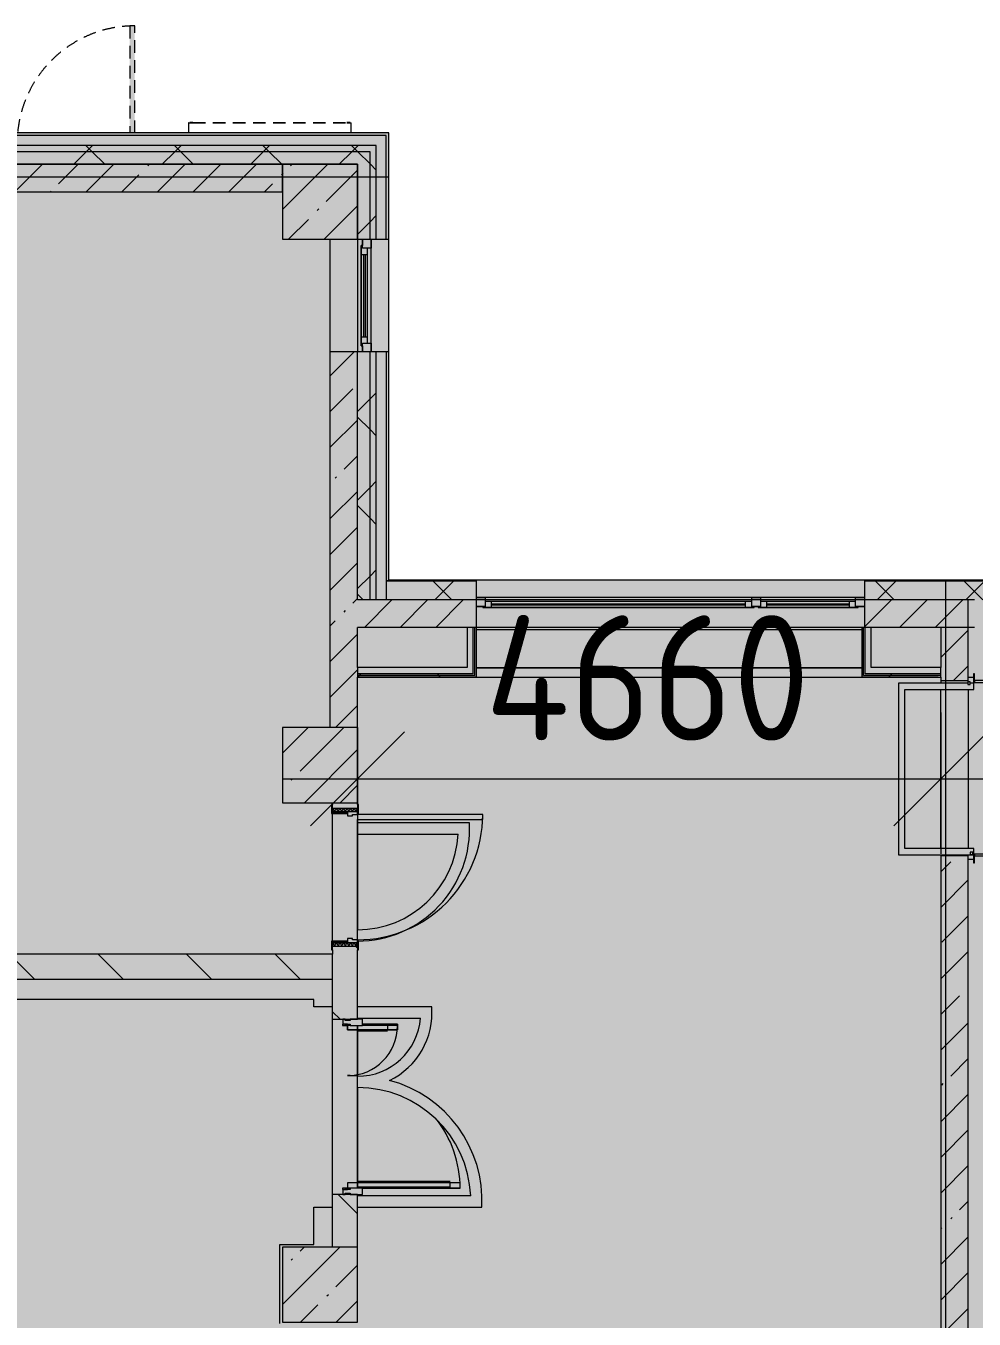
# Model space of a CAD drawing. Header units: millimetres. Extents: x -2911 to 191903, y -8553 to 29000.
# Drawn here: x 90880 to 98457, y 17875 to 28205 of the extents above; entities that cross this region are included whole.
import ezdxf

# ---------------------------------------------------------------- set-up
doc = ezdxf.new("R2010")
doc.units = ezdxf.units.MM
doc.linetypes.add('200_ШТРИХ__ш1_п0_6_', pattern=[160, 100, -60])
for name, color, linetype, lineweight in [('A-ANNO-DIMS', 7, 'Continuous', 9), ('A-ANNO-DIMS-500', 7, 'Continuous', 9), ('A-DETL-MBND', 7, '200_ШТРИХ__ш1_п0_6_', 9), ('A-WALL-4', 7, 'Continuous', 5), ('I-WALL-3', 7, 'Continuous', 5), ('S-COLS-2', 7, 'Continuous', 5), ('Оси', 7, 'Continuous', 9)]:
    doc.layers.add(name, color=color, linetype=linetype, lineweight=lineweight)
doc.layers.add('A-DETL-GENF-3', color=7, linetype='Continuous', lineweight=9, true_color=0xc0c0c0, transparency=0.4)
for name, color, linetype, lineweight, true_color in [('A-DETL-GENF-4', 7, 'Continuous', 5, 0xe2e2e2), ('A-DETL-GENF-6', 7, 'Continuous', 5, 0xb7b7b7), ('A-DOOR-1', 7, 'Continuous', 5, 0xaaaaaa), ('A-DOOR-2', 7, 'Continuous', 5, 0xe2e2e2), ('A-DOOR-3', 7, 'Continuous', 5, 0xb7b7b7), ('A-DOOR-FRAM-1', 7, 'Continuous', 5, 0xe2e2e2), ('A-DOOR-FRAM-2', 7, 'Continuous', 5, 0xaaaaaa), ('A-DOOR-FRAM-3', 7, 'Continuous', 5, 0xb7b7b7), ('A-FLOR-2', 7, 'Continuous', 5, 0xb7b7b7), ('A-GLAZ-2', 7, 'Continuous', 5, 0x737373), ('A-GLAZ-CWMG-2', 7, 'Continuous', 5, 0x737373), ('A-WALL-5', 7, 'Continuous', 9, 0x737373), ('A-WALL-6', 7, 'Continuous', 5, 0x737373), ('I-WALL-1', 7, 'Continuous', 5, 0xe7e7e7), ('I-WALL-2', 7, 'Continuous', 9, 0xe7e7e7), ('I-WALL-4', 7, 'Continuous', 5, 0x737373), ('S-COLS-1', 7, 'Continuous', 5, 0x737373)]:
    doc.layers.add(name, color=color, linetype=linetype, lineweight=lineweight, true_color=true_color)
doc.styles.add('ISOCPEUR_4', font='isocpeur.ttf', dxfattribs={"width": 0.9, "height": 1000})
doc.dimstyles.new('ISO-2_0_0_9К_Средний_округл2_2', dxfattribs={"dimscale": 304.8, "dimtxt": 995.981176, "dimasz": 2.46063, "dimexe": 1.968504, "dimexo": 0, "dimgap": 0, "dimtad": 1, "dimdec": 0, "dimrnd": 10, "dimzin": 0, "dimdsep": 46, "dimtxsty": 'ISOCPEUR_4', "dimblk1": 'OBLIQUE', "dimblk2": 'OBLIQUE', "dimsah": 1, "dimcen": 0.09, "dimdle": 1.968504, "dimazin": 0, "dimtfac": 1, "dimtdec": 4, "dimtix": 1, "dimtmove": 0, "dimatfit": 3, "dimfxl": 1, "dimtvp": 1, "dimtolj": 1, "dimtzin": 0, "dimarcsym": 2})
pattern_1 = [(45, (59919.87, 0), (-353.5534, 353.5534), []), (135, (59919.87, 0), (-353.5534, -353.5534), [])]
pattern_2 = [(45, (59919.87, 0), (-285.123, 285.123), []), (45, (60205, 0), (-285.123, 285.123), [504.031, -100.806, 16.764, -84.042])]
pattern_3 = [(135, (59919.87, 0), (-353.5534, -353.5534), [])]
pattern_4 = [(45, (59919.9, 0), (-530.33, 530.33), []), (135, (59919.9, 0), (-530.33, -530.33), [])]

# ---------------------------------------------------------------- blocks, each defined once
blk = doc.blocks.new('BSC_Колонна _Прямоугольная - 600х600-V89-2_5_1_птичка')
at = {"layer": 'S-COLS-2'}
h = blk.add_hatch(dxfattribs=at)
h.set_pattern_fill('FP_119', color=256, style=0, pattern_type=2)
h.set_pattern_definition([(45, (-33310, -18150), (-285.123, 285.123), []), (45, (-33024.88, -18150), (-285.123, 285.123), [504.031, -100.806, 16.764, -84.042])])
h.paths.add_polyline_path([(-300, -300), (300, -300), (300, 300), (-300, 300), (-300, 12)])
at = {"layer": 'S-COLS-1'}
for p, q in [((300, 300), (-300, 300)), ((-300, 300), (-300, -300)), ((300, -300), (300, 300)), ((-300, -300), (300, -300))]:
    blk.add_line(p, q, dxfattribs=at)
blk = doc.blocks.new('120_Окно_СКБ_2Ст - 120_Окно_СКБ_2Ст 3100х2500 _мал_створка слева_ 2-22446355-2_5_1_птичка')
at = {"layer": 'A-GLAZ-2'}
for p, q in [((-1550, -127), (-1550, -57)), ((-1550, -57), (-1480, -57)), ((1550, -57), (-1550, -57)), ((-1480, -57), (-1480, -127)), ((650, -87), (-1480, -87)), ((-1480, -87), (-1480, -127)), ((-1430, -137), (-1430, -87)), ((600, -137), (600, -87)), ((650, -127), (650, -57)), ((650, -57), (720, -57)), ((650, -127), (650, -87)), ((720, -57), (720, -127)), ((1480, -87), (720, -87)), ((720, -87), (720, -127)), ((770, -137), (770, -87)), ((1430, -137), (1430, -87)), ((1480, -127), (1480, -57)), ((1480, -57), (1550, -57)), ((1480, -127), (1480, -87)), ((1550, -57), (1550, -127)), ((-1480, -127), (-1550, -127)), ((-1550, -127), (-1500, -127)), ((-1480, -127), (-1500, -127)), ((-1500, -127), (-1500, -137)), ((-1500, -137), (670, -137)), ((670, -137), (-1500, -137)), ((-1430, -107), (600, -107)), ((600, -117), (-1430, -117)), ((720, -127), (650, -127)), ((670, -127), (650, -127)), ((670, -127), (700, -127)), ((670, -137), (670, -127)), ((720, -127), (700, -127)), ((700, -127), (700, -137)), ((700, -137), (1500, -137)), ((1500, -137), (700, -137)), ((770, -107), (1430, -107)), ((1430, -117), (770, -117)), ((1550, -127), (1480, -127)), ((1500, -127), (1480, -127)), ((1500, -127), (1550, -127)), ((1500, -137), (1500, -127))]:
    blk.add_line(p, q, dxfattribs=at)
blk = doc.blocks.new('120_Окно_СКБ_1Ст - 120_Окно_СКБ_1Ст 900х2500_h_-V113-2_5_1_птичка')
at = {"layer": 'A-GLAZ-2'}
for p, q in [((-450, -75), (-450, -5)), ((-450, -5), (-380, -5)), ((450, -5), (-450, -5)), ((-380, -75), (-450, -75)), ((-450, -75), (-400, -75)), ((-380, -75), (-400, -75)), ((-400, -75), (-400, -85)), ((-400, -85), (400, -85)), ((400, -85), (-400, -85)), ((-380, -5), (-380, -75)), ((380, -35), (-380, -35)), ((-380, -35), (-380, -75)), ((-330, -85), (-330, -35)), ((-330, -55), (330, -55)), ((330, -65), (-330, -65)), ((330, -85), (330, -35)), ((380, -75), (380, -5)), ((380, -5), (450, -5)), ((380, -75), (380, -35)), ((450, -75), (380, -75)), ((400, -75), (380, -75)), ((400, -75), (450, -75)), ((400, -85), (400, -75)), ((450, -5), (450, -75))]:
    blk.add_line(p, q, dxfattribs=at)
blk = doc.blocks.new('110_Дверь_СКБ_1Ст_Наружная - ДН-2д_л__ Дверь из подвала ЛК _900 мм в свету_ 3300 фрамуга метал-22954314-2_5_1_птичка')
at = {"layer": 'A-DETL-MBND'}
blk.add_hatch(color=256, dxfattribs=at).paths.add_polyline_path([(489.5, 115), (489.5, 970), (449.5, 970), (449.5, 115)])
for p, q in [((489.5, 970), (449.5, 970)), ((449.5, 970), (449.5, 115)), ((489.5, 115), (489.5, 970))]:
    blk.add_line(p, q, dxfattribs=at)
blk.add_arc((489.5, 30), 940, 90, 174.73278, dxfattribs=at)
blk = doc.blocks.new('BSC_Колонна _Прямоугольная - 600х600-V123-2_5_1_птичка')
at = {"layer": 'S-COLS-2'}
h = blk.add_hatch(dxfattribs=at)
h.set_pattern_fill('FP_143', color=256, style=0, pattern_type=2)
h.set_pattern_definition([(45, (-33310, -22300), (-285.123, 285.123), []), (45, (-33024.88, -22300), (-285.123, 285.123), [504.031, -100.806, 16.764, -84.042])])
h.paths.add_polyline_path([(-300, -300), (300, -300), (300, 300), (-300, 300)])
at = {"layer": 'S-COLS-1'}
for p, q in [((300, 300), (-300, 300)), ((-300, 300), (-300, -300)), ((300, -300), (300, 300)), ((-300, -300), (300, -300))]:
    blk.add_line(p, q, dxfattribs=at)
blk = doc.blocks.new('110_Дверь_СКБ_2Ст - Д-1 Лестничная клетка EIS60-V149-2_5_1_птичка')
at = {"layer": 'A-DOOR-2'}
for points in [[(-587.5, 110), (-587.5, 1010), (-637.5, 1010), (-637.5, 110)], [(662.5, 510), (612.5, 510), (612.5, 110), (662.5, 110)], [(712.5, 30), (697.5, 30), (697.5, -110), (712.5, -110)]]:
    blk.add_hatch(color=256, dxfattribs=at).paths.add_polyline_path(points)
h = blk.add_hatch(color=256, dxfattribs=at)
h.paths.add_polyline_path([(712.5, 110), (662.5, 110), (662.5, 60), (652.5, 60), (654.4, 30), (712.5, 30), (712.5, 90.1)])
h.paths.add_polyline_path([(-627.5, 60), (-637.5, 60), (-637.5, 110), (-687.5, 110), (-687.5, 30), (-627.5, 30)])
at = {"layer": 'A-DOOR-FRAM-1'}
for points in [[(-672.5, 110), (-672.5, 118), (-742.5, 118), (-742.5, 110)], [(767.5, 110), (767.5, 118), (697.5, 118), (697.5, 110)], [(-672.5, 30), (-687.5, 30), (-687.5, -110), (-672.5, -110)], [(-672.5, -110), (-742.5, -110), (-742.5, -118), (-672.5, -118)], [(767.5, -118), (767.5, -110), (697.5, -110), (697.5, -118)]]:
    blk.add_hatch(color=256, dxfattribs=at).paths.add_polyline_path(points)
at = {"layer": 'A-DOOR-1'}
for p, q in [((-637.5, 1010), (-637.5, 110)), ((-587.5, 1010), (-637.5, 1010)), ((-587.5, 110), (-587.5, 1010)), ((662.5, 510), (612.5, 510)), ((612.5, 510), (612.5, 110)), ((662.5, 110), (662.5, 510))]:
    blk.add_line(p, q, dxfattribs=at)
for centre, radius, start, end in [((-637.5, 110), 900, 0, 90), ((662.5, 110), 400, 90, 180)]:
    blk.add_arc(centre, radius, start, end, dxfattribs=at)
at = {"layer": 'A-DOOR-3'}
for p, q in [((-637.5, 110), (-587.5, 110)), ((612.5, 110), (662.5, 110))]:
    blk.add_line(p, q, dxfattribs=at)
at = {"layer": 'A-DOOR-FRAM-2'}
for p, q in [((-672.5, 118), (-742.5, 118)), ((-742.5, 118), (-742.5, 110)), ((-672.5, 110), (-672.5, 118)), ((767.5, 118), (697.5, 118)), ((697.5, 118), (697.5, 110)), ((767.5, 110), (767.5, 118))]:
    blk.add_line(p, q, dxfattribs=at)
at = {"layer": 'A-DOOR-FRAM-3'}
for p, q in [((-742.5, 110), (-672.5, 110)), ((-637.5, 110), (-687.5, 110)), ((-687.5, 110), (-687.5, 30)), ((-637.5, 60), (-637.5, 110)), ((662.5, 110), (662.5, 60)), ((712.5, 110), (662.5, 110)), ((697.5, 110), (767.5, 110)), ((712.5, 30), (712.5, 110)), ((-687.5, 30), (-627.5, 30)), ((-672.5, 30), (-687.5, 30)), ((-687.5, 30), (-687.5, -110)), ((-672.5, -110), (-672.5, 30)), ((-627.5, 60), (-637.5, 60)), ((-627.5, 30), (-627.5, 60)), ((662.5, 60), (652.5, 60)), ((652.5, 60), (652.5, 30)), ((652.5, 30), (712.5, 30)), ((712.5, 30), (697.5, 30)), ((697.5, 30), (697.5, -110)), ((712.5, -110), (712.5, 30)), ((-672.5, -110), (-742.5, -110)), ((-742.5, -110), (-742.5, -118)), ((-742.5, -118), (-672.5, -118)), ((-687.5, -110), (-672.5, -110)), ((-672.5, -118), (-672.5, -110)), ((697.5, -110), (712.5, -110)), ((767.5, -110), (697.5, -110)), ((697.5, -110), (697.5, -118)), ((697.5, -118), (767.5, -118)), ((767.5, -118), (767.5, -110))]:
    blk.add_line(p, q, dxfattribs=at)
blk = doc.blocks.new('Указатель_Домовой_Квартальный_По грани - Указатель одинарный-23221565-2_5_1_птичка')
at = {"layer": 'A-DETL-MBND'}
for p, q in [((32260, 27430), (32260, 27350)), ((32261, 27430), (32260, 27430)), ((32260, 27430), (32295, 27430)), ((32270, 27432), (32270, 27430)), ((32295, 27432), (32270, 27432)), ((32270, 27432), (32295, 27432)), ((32295, 27432), (32275, 27432)), ((32275, 27432), (32295, 27432)), ((32295, 27432), (33525, 27432)), ((32295, 27430), (33525, 27430)), ((33525, 27432), (33545, 27432)), ((33545, 27432), (33525, 27432)), ((33525, 27432), (33550, 27432)), ((33550, 27432), (33525, 27432)), ((33525, 27430), (33560, 27430)), ((33550, 27430), (33550, 27432)), ((33560, 27430), (33559, 27430)), ((33560, 27350), (33560, 27430))]:
    blk.add_line(p, q, dxfattribs=at)
blk = doc.blocks.new('110_Дверь_СКБ_1Ст_Внутренняя1 - Д-4б _огнестойкая EI 30_-32701367-2_5_1_птичка')
at = {"layer": 'A-DOOR-1'}
h = blk.add_hatch(dxfattribs=at)
h.set_pattern_fill('FP_91', color=256, style=0, pattern_type=2)
h.set_pattern_definition([(135, (1751.41, 164.685), (-14.14214, -14.14214), []), (225, (1751.41, 164.685), (14.14214, -14.14214), [])])
h.paths.add_polyline_path([(562.5, 100), (537.5, 100), (537.5, -100), (562.5, -100)])
at = {"layer": 'A-DOOR-2'}
h = blk.add_hatch(color=256, dxfattribs=at)
h.paths.add_polyline_path([(537.5, 100), (512.5, 100), (512.5, 60), (502.5, 60), (502.5, 20), (537.5, 20)])
h.paths.add_polyline_path([(-477.5, 60), (-487.5, 60), (-487.5, 100), (-512.5, 100), (-512.5, 20), (-477.5, 20)])
at = {"layer": 'A-DOOR-FRAM-1'}
for points in [[(-447.5, 739.6), (-447.5, 1100), (-487.5, 1100), (-487.5, 100), (-447.5, 100), (-447.5, 592.5)], [(-497.5, 100), (-497.5, 108), (-567.5, 108), (-567.5, 100)], [(592.5, 108), (522.5, 108), (522.5, 100), (592.5, 100)], [(-497.5, 20), (-512.5, 20), (-512.5, -100), (-497.5, -100)], [(537.5, 20), (522.5, 20), (522.5, -100), (537.5, -100)], [(-497.5, -108), (-497.5, -100), (-567.5, -100), (-567.5, -108)], [(592.5, -100), (522.5, -100), (522.5, -108), (592.5, -108)]]:
    blk.add_hatch(color=256, dxfattribs=at).paths.add_polyline_path(points)
at = {"layer": 'A-DOOR-FRAM-2'}
h = blk.add_hatch(dxfattribs=at)
h.set_pattern_fill('FP_92', color=256, style=0, pattern_type=2)
h.set_pattern_definition([(45, (-371.384, 164.685), (-14.1421, 14.1421), []), (135, (-371.384, 164.685), (-14.1421, -14.1421), [])])
h.paths.add_polyline_path([(-512.5, 100), (-537.5, 100), (-537.5, -100), (-512.5, -100)])
at = {"layer": 'A-DOOR-3'}
for p, q in [((-487.5, 1100), (-487.5, 100)), ((-447.5, 1100), (-487.5, 1100)), ((-447.5, 100), (-447.5, 1100)), ((-487.5, 100), (-447.5, 100))]:
    blk.add_line(p, q, dxfattribs=at)
blk.add_arc((-487.5, 100), 1000, 360, 90, dxfattribs=at)
at = {"layer": 'A-DOOR-FRAM-3'}
for p, q in [((-497.5, 108), (-567.5, 108)), ((-567.5, 108), (-567.5, 100)), ((-497.5, 100), (-497.5, 108)), ((592.5, 108), (522.5, 108)), ((522.5, 108), (522.5, 100)), ((592.5, 100), (592.5, 108)), ((-567.5, 100), (-497.5, 100)), ((-512.5, 100), (-537.5, 100)), ((-537.5, 100), (-537.5, -100)), ((-487.5, 100), (-512.5, 100)), ((-512.5, 100), (-512.5, 20)), ((-512.5, -100), (-512.5, 100)), ((-497.5, 100), (-512.5, 100)), ((-512.5, 100), (-512.5, 99)), ((-512.5, 99), (-497.5, 99)), ((-512.5, 20), (-477.5, 20)), ((-497.5, 20), (-512.5, 20)), ((-512.5, 20), (-512.5, -100)), ((-497.5, 99), (-497.5, 100)), ((-497.5, -100), (-497.5, 20)), ((-487.5, 60), (-487.5, 100)), ((-477.5, 60), (-487.5, 60)), ((-477.5, 20), (-477.5, 60)), ((512.5, 60), (502.5, 60)), ((502.5, 60), (502.5, 20)), ((502.5, 20), (537.5, 20)), ((512.5, 100), (512.5, 60)), ((537.5, 100), (512.5, 100)), ((537.5, 100), (522.5, 100)), ((522.5, 100), (522.5, 99)), ((522.5, 100), (592.5, 100)), ((522.5, 99), (537.5, 99)), ((537.5, 20), (522.5, 20)), ((522.5, 20), (522.5, -100)), ((537.5, 20), (537.5, 100)), ((562.5, 100), (537.5, 100)), ((537.5, 100), (537.5, -100)), ((537.5, 99), (537.5, 100)), ((537.5, -100), (537.5, 20)), ((562.5, -100), (562.5, 100)), ((-497.5, -100), (-567.5, -100)), ((-567.5, -100), (-567.5, -108)), ((-537.5, -100), (-512.5, -100)), ((-512.5, -100), (-497.5, -100)), ((-497.5, -108), (-497.5, -100)), ((522.5, -100), (537.5, -100)), ((592.5, -100), (522.5, -100)), ((522.5, -100), (522.5, -108)), ((537.5, -100), (562.5, -100)), ((592.5, -108), (592.5, -100)), ((-567.5, -108), (-497.5, -108)), ((522.5, -108), (592.5, -108))]:
    blk.add_line(p, q, dxfattribs=at)
blk = doc.blocks.new('Прямоугольный импост - Импост структурный с накладкой - 160мм Темный-32479175-2_5_1_птичка')
at = {"layer": 'A-GLAZ-CWMG-2'}
for p, q in [((-50, 40), (-50, 140)), ((-50, 140), (0, 140)), ((0, 140), (0, 40)), ((-40, 40), (-50, 40)), ((-50, -17), (-50, 0)), ((-50, 0), (-40, 0)), ((-40, 0), (-40, 40)), ((-10, 40), (-10, 0)), ((0, 40), (-10, 40)), ((-10, 0), (0, 0)), ((0, 0), (0, -17)), ((0, -17), (-50, -17))]:
    blk.add_line(p, q, dxfattribs=at)
blk = doc.blocks.new('Дверь_Витражная_остекление_ - Д-39_л_ Актовый-V204-2_5_1_птичка')
at = {"layer": 'A-DETL-GENF-4'}
for points in [[(650, 593), (650, 920), (605, 920), (605, 20), (650, 20), (650, 140)], [(-615, 40), (-615, 420), (-660, 420), (-660, 140), (-650, 140), (-650, 40), (-660, 40), (-660, 20), (-615, 20)]]:
    blk.add_hatch(color=256, dxfattribs=at).paths.add_polyline_path(points)
at = {"layer": 'A-DETL-GENF-6'}
for p, q in [((596, 840), (596, 100)), ((650, 920), (605, 920)), ((605, 920), (605, 20)), ((650, 920), (605, 920)), ((605, 920), (605, 20)), ((650, 840), (605, 840)), ((640, 840), (640, 100)), ((650, 920), (650, 140)), ((650, 140), (650, 920)), ((-660, 420), (-615, 420)), ((-660, 420), (-660, 140)), ((-615, 420), (-660, 420)), ((-660, 420), (-660, 140)), ((-615, 420), (-615, 20)), ((-615, 20), (-615, 420)), ((-660, 340), (-615, 340)), ((-650, 340), (-650, 140)), ((-606, 340), (-606, 100)), ((-650, 100), (-615, 100)), ((-615, 20), (-650, 20)), ((-650, 20), (-615, 20)), ((650, 100), (605, 100)), ((605, 20), (650, 20)), ((605, 20), (650, 20)), ((650, 40), (650, 20)), ((650, 20), (650, 40))]:
    blk.add_line(p, q, dxfattribs=at)
at = {"layer": 'A-DOOR-3'}
for p, q in [((650, 920), (650, 140)), ((-650, 420), (-650, 140)), ((-650, 20), (-660, 20)), ((-660, 20), (-660, -20)), ((-650, 40), (-650, 20)), ((-650, -20), (-650, 20)), ((650, 40), (650, 20)), ((660, 20), (650, 20)), ((650, 20), (650, -20)), ((660, -20), (660, 20)), ((-660, -20), (-650, -20)), ((650, -20), (660, -20))]:
    blk.add_line(p, q, dxfattribs=at)
for centre, radius, start, end in [((650, 20), 900, 90, 128.5974), ((-650, 20), 400, 360, 90), ((650, 20), 900, 174.8223, 180)]:
    blk.add_arc(centre, radius, start, end, dxfattribs=at)
blk = doc.blocks.new('Прямоугольный импост - Импост структурный с накладкой - 160мм Темный-32479277-2_5_1_птичка')
at = {"layer": 'A-GLAZ-CWMG-2'}
for p, q in [((0, 140), (-50, 140)), ((-50, 140), (-50, 40)), ((0, 40), (0, 140)), ((-50, 40), (-40, 40)), ((-40, 0), (-50, 0)), ((-50, 0), (-50, -17)), ((-40, 40), (-40, 0)), ((-10, 0), (-10, 40)), ((-10, 40), (0, 40)), ((0, 0), (-10, 0)), ((0, -17), (0, 0)), ((-50, -17), (0, -17))]:
    blk.add_line(p, q, dxfattribs=at)
blk = doc.blocks.new('Зашивка приборов отопления22 - Зашивка приборов отопления-33321747-2_5_1_птичка')
at = {"layer": 'A-WALL-6'}
for p, q in [((37288, 26888), (34188, 26888)), ((34188, 26567), (37268, 26567)), ((37268, 26567), (34188, 26567)), ((34188, 26492), (37268, 26492))]:
    blk.add_line(p, q, dxfattribs=at)
blk = doc.blocks.new('DIMBLOCK86-2_5_1_птичка')
at = {"layer": 'A-ANNO-DIMS-500'}
for p, q in [((98190, 22721), (98190, 21591)), ((98190, 22191), (98190, 22721)), ((93530, 22600), (93530, 21591)), ((93530, 22191), (93530, 22600)), ((92930, 22191), (98790, 22191))]:
    blk.add_line(p, q, dxfattribs=at)
at = {"layer": 'A-ANNO-DIMS-500', "lineweight": 20}
for p, q in [((93530, 22191), (93905, 22566)), ((98190, 22191), (98565, 22566)), ((93530, 22191), (93155, 21816)), ((98190, 22191), (97815, 21816))]:
    blk.add_line(p, q, dxfattribs=at)
at = {"layer": 'A-ANNO-DIMS-500', "color": 0, "insert": (94548, 23497), "char_height": 1000, "width": 3148.83, "attachment_point": 1, "line_spacing_factor": 1.149209, "style": 'ISOCPEUR_4'}
blk.add_mtext('4660', dxfattribs=at)
blk = doc.blocks.new('_Oblique')
at = {"color": 0, "linetype": 'ByBlock', "lineweight": -2}
blk.add_line((-0.5, -0.5), (0.5, 0.5), dxfattribs=at)

msp = doc.modelspace()

# ---------------------------------------------------------------- hatches: boundary and pattern name
at = {"layer": 'A-DETL-GENF-3'}
msp.add_hatch(color=256, dxfattribs=at).paths.add_polyline_path([(93094.9, -280), (98679.9, -280), (98679.9, 23777.7), (93779.9, 23777.7), (93779.9, 27350), (63771.9, 27350), (63771.9, 15358), (59651.9, 15358), (59651.9, -280), (92167.4, -280)])
at = {"layer": 'A-WALL-4'}
h = msp.add_hatch(dxfattribs=at)
h.set_pattern_fill('FP_76', color=256, style=0, pattern_type=2)
h.set_pattern_definition(pattern_1)
h.paths.add_polyline_path([(93629.9, 27200), (93629.9, 27250), (79530.1, 27250), (79530.1, 27200), (93558.7, 27200)])
h.paths.add_polyline_path([(75930.1, 27200), (76830.1, 27200), (76830.1, 27250), (75930.1, 27250)])
h.paths.add_polyline_path([(74544.5, 27200), (75030.1, 27200), (75030.1, 27250), (73608.9, 27250), (73608.9, 27200), (73617, 27200)])
h.paths.add_polyline_path([(77730.1, 27200), (78630.1, 27200), (78630.1, 27250), (77730.1, 27250)])
h = msp.add_hatch(dxfattribs=at)
h.set_pattern_fill('FP_76', color=256, style=0, pattern_type=2)
h.set_pattern_definition(pattern_1)
h.paths.add_polyline_path([(93094.9, 27100), (93529.9, 27100), (93529.9, 27200), (79530.1, 27200), (79530.1, 27100), (92167.4, 27100)])
h.paths.add_polyline_path([(74229.9, 27100), (75030.1, 27100), (75030.1, 27200), (73608.9, 27200), (73608.9, 27100), (73629.9, 27100)])
h.paths.add_polyline_path([(75930.1, 27100), (76830.1, 27100), (76830.1, 27200), (75930.1, 27200)])
h.paths.add_polyline_path([(78030.1, 27100), (78630.1, 27100), (78630.1, 27200), (77730.1, 27200), (77730.1, 27100)])
h = msp.add_hatch(dxfattribs=at)
h.set_pattern_fill('FP_76', color=256, style=0, pattern_type=2)
h.set_pattern_definition(pattern_1)
h.paths.add_polyline_path([(93629.9, 23620), (93629.9, 25600), (93529.9, 25600), (93529.9, 23620), (93558.7, 23620)])
h.paths.add_polyline_path([(93529.9, 26500), (93629.9, 26500), (93629.9, 27200), (93529.9, 27200), (93529.9, 26839.2)])
h = msp.add_hatch(dxfattribs=at)
h.set_pattern_fill('FP_76', color=256, style=0, pattern_type=2)
h.set_pattern_definition(pattern_1)
h.paths.add_polyline_path([(93679.9, 23620), (93679.9, 25600), (93629.9, 25600), (93629.9, 23620)])
h.paths.add_polyline_path([(93629.9, 26500), (93679.9, 26500), (93679.9, 27250), (93629.9, 27250), (93629.9, 26839.2)])
h = msp.add_hatch(dxfattribs=at)
h.set_pattern_fill('FP_76', color=256, style=0, pattern_type=2)
h.set_pattern_definition(pattern_1)
h.paths.add_polyline_path([(93812, 23620), (94479.9, 23620), (94479.9, 23770), (93759.9, 23770), (93759.9, 23620), (93779.9, 23620)])
h.paths.add_polyline_path([(98679.9, 23620), (98679.9, 23770), (97579.9, 23770), (97579.9, 23620), (98660, 23620)])
at = {"layer": 'I-WALL-1'}
msp.add_hatch(color=256, dxfattribs=at).paths.add_polyline_path([(94454.9, 23079), (94454.9, 23400), (94404.9, 23400), (94404.9, 23079)])
at = {"layer": 'I-WALL-2'}
for points in [[(97584.9, 23029), (97634.9, 23029), (97634.9, 23399), (97584.9, 23399), (97584.9, 23368.5)], [(94454.9, 23029), (94454.9, 23079), (93529.9, 23079), (93529.9, 23029), (94022.4, 23029)], [(97634.9, 23029), (98189.9, 23029), (98189.9, 23079), (97634.9, 23079)]]:
    msp.add_hatch(color=256, dxfattribs=at).paths.add_polyline_path(points)
at = {"layer": 'I-WALL-3'}
h = msp.add_hatch(dxfattribs=at)
h.set_pattern_fill('FP_84', color=256, style=0, pattern_type=2)
h.set_pattern_definition(pattern_2)
h.paths.add_polyline_path([(92929.9, 26880), (92929.9, 27100), (90529.9, 27100), (90529.9, 26880), (92167.4, 26880)])
h.paths.add_polyline_path([(89929.9, 26880), (89929.9, 27100), (86329.9, 27100), (86329.9, 26880)])
h.paths.add_polyline_path([(85729.9, 26880), (85729.9, 27100), (82429.9, 27100), (82429.9, 26880), (82892.2, 26880)])
h = msp.add_hatch(dxfattribs=at)
h.set_pattern_fill('FP_84', color=256, style=0, pattern_type=2)
h.set_pattern_definition(pattern_2)
h.paths.add_polyline_path([(93529.9, 22600), (93529.9, 25600), (93309.9, 25600), (93309.9, 22600)])
h = msp.add_hatch(dxfattribs=at)
h.set_pattern_fill('FP_84', color=256, style=0, pattern_type=2)
h.set_pattern_definition(pattern_2)
h.paths.add_polyline_path([(94022.4, 23400), (94479.9, 23400), (94479.9, 23620), (93529.9, 23620), (93529.9, 23400), (93856.8, 23400)])
h.paths.add_polyline_path([(97732.5, 23400), (98409.9, 23400), (98409.9, 23620), (97579.9, 23620), (97579.9, 23400)])
h = msp.add_hatch(dxfattribs=at)
h.set_pattern_fill('FP_84', color=256, style=0, pattern_type=2)
h.set_pattern_definition(pattern_2)
h.paths.add_polyline_path([(98189.9, 11200), (98409.9, 11200), (98409.9, 12125), (98189.9, 12125), (98189.9, 11221)])
h.paths.add_polyline_path([(98409.9, 13525), (98409.9, 21575), (98189.9, 21575), (98189.9, 13525)])
h.paths.add_polyline_path([(98409.9, 22975), (98409.9, 23400), (98189.9, 23400), (98189.9, 22975)])
h = msp.add_hatch(dxfattribs=at)
h.set_pattern_fill('FP_188', color=256, style=0, pattern_type=2)
h.set_pattern_definition(pattern_4)
h.paths.add_polyline_path([(94467.4, 23016.5), (94467.4, 23029), (93529.9, 23029), (93529.9, 23016.5), (94022.4, 23016.5)])
h = msp.add_hatch(dxfattribs=at)
h.set_pattern_fill('FP_188', color=256, style=0, pattern_type=2)
h.set_pattern_definition(pattern_4)
h.paths.add_polyline_path([(94479.9, 23004), (94479.9, 23016.5), (93529.9, 23016.5), (93529.9, 23004), (94022.4, 23004)])
h = msp.add_hatch(dxfattribs=at)
h.set_pattern_fill('FP_188', color=256, style=0, pattern_type=2)
h.set_pattern_definition(pattern_4)
h.paths.add_polyline_path([(97572.4, 23004), (98189.9, 23004), (98189.9, 23016.5), (97572.4, 23016.5)])
h = msp.add_hatch(dxfattribs=at)
h.set_pattern_fill('FP_188', color=256, style=0, pattern_type=2)
h.set_pattern_definition(pattern_4)
h.paths.add_polyline_path([(97732.5, 23016.5), (98189.9, 23016.5), (98189.9, 23029), (97584.9, 23029), (97584.9, 23016.5), (97634.9, 23016.5)])
h = msp.add_hatch(dxfattribs=at)
h.set_pattern_fill('FP_87', color=256, style=0, pattern_type=2)
h.set_pattern_definition(pattern_3)
h.paths.add_polyline_path([(93529.9, 20790), (93529.9, 20855), (93329.9, 20855), (93329.9, 20790)])
h.paths.add_polyline_path([(93329.9, 21955), (93529.9, 21955), (93529.9, 22000), (93329.9, 22000), (93329.9, 21985)])
h = msp.add_hatch(dxfattribs=at)
h.set_pattern_fill('FP_87', color=256, style=0, pattern_type=2)
h.set_pattern_definition(pattern_3)
h.paths.add_polyline_path([(93329.9, 20590), (93329.9, 20790), (90529.9, 20790), (90529.9, 20590), (92167.4, 20590)])
h = msp.add_hatch(dxfattribs=at)
h.set_pattern_fill('FP_87', color=256, style=0, pattern_type=2)
h.set_pattern_definition(pattern_3)
h.paths.add_polyline_path([(93329.9, 18450), (93529.9, 18450), (93529.9, 18870), (93329.9, 18870)])
h.paths.add_polyline_path([(93529.9, 20270), (93529.9, 20790), (93329.9, 20790), (93329.9, 20270)])
at = {"layer": 'S-COLS-2'}
h = msp.add_hatch(dxfattribs=at)
h.set_pattern_fill('FP_84', color=256, style=0, pattern_type=2)
h.set_pattern_definition(pattern_2)
h.paths.add_polyline_path([(93529.9, 26500), (93529.9, 27100), (92929.9, 27100), (92929.9, 26500), (93094.9, 26500)])

# ---------------------------------------------------------------- linework, layer by layer
at = {"layer": 'A-DETL-MBND'}
msp.add_line((98459.9, 23619.7), (98409.9, 23619.7), dxfattribs=at)
at = {"layer": 'A-FLOR-2'}
for p, q in [((97559.9, 23380), (94479.9, 23380)), ((98459.9, 23400), (98409.9, 23400)), ((94479.9, 23079), (97559.9, 23079)), ((94480.9, 23003), (93529.9, 23003)), ((98169.9, 23003), (97559.9, 23003)), ((98404.9, 22954.3), (97853.2, 22954.3)), ((97853.2, 22954.3), (97853.2, 21584.5)), ((98169.9, 23000), (98169.9, 23003)), ((98189.9, 23000), (98169.9, 23000)), ((98451.9, 23000), (98409.9, 23000)), ((98453.2, 22954.3), (98424.9, 22954.3)), ((98453.2, 22904.3), (98453.2, 22954.3)), ((97903.2, 21634.5), (97903.2, 22904.3)), ((97903.2, 22904.3), (98453.2, 22904.3)), ((93529.9, 21865), (93529.9, 21840)), ((93529.9, 20905), (93529.9, 21865)), ((94423.5, 21840), (93529.9, 21840)), ((93529.9, 21750), (93529.9, 20985)), ((93529.9, 21750), (94333.9, 21750)), ((98453.2, 21634.5), (97903.2, 21634.5)), ((98453.2, 21590), (98453.2, 21634.5)), ((97853.2, 21584.5), (98451.9, 21584.5)), ((98409.2, 21550), (98451.9, 21550)), ((93179.9, 20429), (90529.9, 20429)), ((93179.9, 20370), (93179.9, 20429)), ((93329.9, 20370), (93179.9, 20370)), ((94122.8, 20370), (93529.9, 20370)), ((93529.9, 20280), (94033.3, 20280)), ((93529.9, 20220), (93529.9, 19815)), ((93529.9, 18920), (93529.9, 20220)), ((93529.9, 19725), (93529.9, 18920)), ((94434, 18860), (93529.9, 18860)), ((93179.9, 18470), (93179.9, 18770)), ((93179.9, 18770), (93329.9, 18770)), ((93529.9, 18770), (94523.6, 18770)), ((92909.9, 17840), (92909.9, 18470)), ((92909.9, 18470), (93179.9, 18470))]:
    msp.add_line(p, q, dxfattribs=at)
for centre, radius, start, end in [((93529.9, 21790), 895, 270, 3.20255), ((93529.9, 21790), 805, 270, 357.15183), ((93529.9, 20320), 595, 295.28402, 4.82046), ((93529.9, 20320), 505, 270, 355.45696), ((93529.9, 18820), 995, 357.1196, 75.20242), ((93529.9, 18820), 905, 2.53324, 90)]:
    msp.add_arc(centre, radius, start, end, dxfattribs=at)
at = {"layer": 'A-WALL-4'}
msp.add_line((101829.9, 23778), (93779.9, 23778), dxfattribs=at)
at = {"layer": 'A-WALL-5'}
for p, q in [((93759.9, 27330), (79530.1, 27330)), ((93759.9, 26500), (93759.9, 27330)), ((93679.9, 27250), (79530.1, 27250)), ((93629.9, 27200), (79530.1, 27200)), ((93629.9, 26500), (93629.9, 27200)), ((93679.9, 26500), (93679.9, 27250)), ((92929.9, 27100), (90529.9, 27100)), ((93529.9, 23620), (93529.9, 25600)), ((93629.9, 23620), (93629.9, 25600)), ((93679.9, 23620), (93679.9, 25600)), ((93759.9, 25600), (93759.9, 23620)), ((93779.9, 23770), (93759.9, 23770)), ((93779.9, 23773), (93763, 23773)), ((93779.9, 23778), (93779.9, 23773)), ((94479.9, 23773), (93780.8, 23773)), ((94479.9, 23770), (93781.4, 23770)), ((99724.9, 23773), (97579.9, 23773)), ((99721.9, 23770), (97579.9, 23770)), ((94479.9, 23620), (93779.9, 23620)), ((98409.9, 23620), (97579.9, 23620)), ((94454.9, 23029), (94454.9, 23400)), ((94467.4, 23016.5), (94467.4, 23400)), ((97572.4, 23016.5), (97572.4, 23399)), ((97584.9, 23029), (97584.9, 23399)), ((93529.9, 23079), (93529.9, 23004)), ((98189.9, 23004), (98189.9, 23079)), ((94454.9, 23029), (93529.9, 23029)), ((94467.4, 23016.5), (93529.9, 23016.5)), ((98189.9, 23016.5), (97572.4, 23016.5)), ((98189.9, 23029), (97584.9, 23029))]:
    msp.add_line(p, q, dxfattribs=at)
at = {"layer": 'A-WALL-6'}
for p, q in [((93779.9, 27350), (79530.1, 27350)), ((93779.9, 23778), (93779.9, 27350)), ((90529.9, 27100), (93529.9, 27100)), ((93529.9, 27100), (93529.9, 25600)), ((93529.9, 26500), (93779.9, 26500)), ((93779.9, 25600), (93529.9, 25600)), ((94479.9, 23620), (94479.9, 23777.7)), ((97579.9, 23777.7), (97579.9, 23620)), ((98459.9, 23620), (93759.9, 23620)), ((98404.9, 22965), (98404.9, 22945)), ((98424.9, 22965), (98404.9, 22965)), ((98404.9, 22945), (98424.9, 22945)), ((98424.9, 22945), (98424.9, 22965)), ((98444.9, 21605), (98424.9, 21605)), ((98424.9, 21605), (98424.9, 21585)), ((98444.9, 21585), (98444.9, 21605)), ((98424.9, 21585), (98444.9, 21585))]:
    msp.add_line(p, q, dxfattribs=at)
at = {"layer": 'I-WALL-4'}
for p, q in [((92929.9, 26880), (92929.9, 27100)), ((90729.9, 26880), (92929.9, 26880)), ((93309.9, 26500), (93309.9, 22600)), ((93529.9, 25600), (93309.9, 25600)), ((93759.9, 23620), (93529.9, 23620)), ((94479.9, 23400), (94479.9, 23620)), ((97579.9, 23620), (97579.9, 23400)), ((98409.9, 22965), (98409.9, 23620)), ((93529.9, 23079), (93529.9, 23400)), ((98409.9, 23400), (93529.9, 23400)), ((94404.9, 23400), (94404.9, 23079)), ((94479.9, 23004), (94479.9, 23400)), ((97559.9, 23399), (97559.9, 23004)), ((97634.9, 23399), (97559.9, 23399)), ((97634.9, 23079), (97634.9, 23399)), ((98189.9, 23400), (98189.9, 23079)), ((94404.9, 23079), (93529.9, 23079)), ((98189.9, 23079), (97634.9, 23079)), ((93529.9, 22600), (93529.9, 23004)), ((93529.9, 23004), (94479.9, 23004)), ((97559.9, 23004), (98189.9, 23004)), ((98189.9, 23004), (98189.9, 22954.3)), ((98189.9, 22975), (98409.9, 22975)), ((98189.9, 21634.5), (98189.9, 22904.3)), ((98409.9, 22904.3), (98409.9, 21634.5)), ((93329.9, 22000), (93329.9, 21985)), ((93329.9, 20895), (93329.9, 21915)), ((93529.9, 21985), (93529.9, 22000)), ((98189.9, 21584.5), (98189.9, 13518)), ((98409.9, 21575), (98189.9, 21575)), ((98409.9, 11200), (98409.9, 21584.5)), ((93329.9, 20790), (90729.9, 20790)), ((93329.9, 20825), (93329.9, 20790)), ((93329.9, 18450), (93329.9, 20790)), ((93529.9, 20790), (93529.9, 20825)), ((93529.9, 20270), (93529.9, 20790)), ((90529.9, 20590), (93329.9, 20590)), ((93329.9, 20270), (93529.9, 20270)), ((93529.9, 18870), (93329.9, 18870)), ((93529.9, 18450), (93529.9, 18870))]:
    msp.add_line(p, q, dxfattribs=at)
at = {"layer": 'S-COLS-1'}
for p, q in [((93529.9, 27100), (92929.9, 27100)), ((92929.9, 27100), (92929.9, 26500)), ((93529.9, 26500), (93529.9, 27100)), ((92929.9, 26500), (93529.9, 26500))]:
    msp.add_line(p, q, dxfattribs=at)
at = {"layer": 'Оси'}
for p, q in [((81279.9, 27000), (93779.9, 27000)), ((98229.9, 11277.7), (98229.9, 23777.7))]:
    msp.add_line(p, q, dxfattribs=at)

# ---------------------------------------------------------------- block references
at = {"layer": 'A-DETL-MBND'}
for name, p in [('110_Дверь_СКБ_1Ст_Наружная - ДН-2д_л__ Дверь из подвала ЛК _900 мм в свету_ 3300 фрамуга метал-22954314-2_5_1_птичка', (91260.4, 27235)), ('Указатель_Домовой_Квартальный_По грани - Указатель одинарный-23221565-2_5_1_птичка', (59919.9, 0))]:
    msp.add_blockref(name, p, dxfattribs=at)
at = {"layer": 'A-DOOR-3'}
for name, p, rotation in [('110_Дверь_СКБ_2Ст - Д-1 Лестничная клетка EIS60-V149-2_5_1_птичка', (98569.9, 22287.5), 269.9999999999999), ('110_Дверь_СКБ_1Ст_Внутренняя1 - Д-4б _огнестойкая EI 30_-32701367-2_5_1_птичка', (93429.9, 21417.5), 270), ('Дверь_Витражная_остекление_ - Д-39_л_ Актовый-V204-2_5_1_птичка', (93429.9, 19570), 269.9999999999996)]:
    msp.add_blockref(name, p, dxfattribs=dict(at, rotation=rotation))
at = {"layer": 'A-GLAZ-2', "rotation": 269.9999999999999}
msp.add_blockref('120_Окно_СКБ_1Ст - 120_Окно_СКБ_1Ст 900х2500_h_-V113-2_5_1_птичка', (93644.9, 26050), dxfattribs=at)
at = {"layer": 'A-GLAZ-2'}
msp.add_blockref('120_Окно_СКБ_2Ст - 120_Окно_СКБ_2Ст 3100х2500 _мал_створка слева_ 2-22446355-2_5_1_птичка', (96029.9, 23695), dxfattribs=at)
at = {"layer": 'A-GLAZ-CWMG-2', "extrusion": (0, 0, -1), "rotation": 90.00000000000041}
msp.add_blockref('Прямоугольный импост - Импост структурный с накладкой - 160мм Темный-32479175-2_5_1_птичка', (-93429.9, 20270), dxfattribs=at)
at = {"layer": 'A-GLAZ-CWMG-2', "rotation": 269.9999999999996}
msp.add_blockref('Прямоугольный импост - Импост структурный с накладкой - 160мм Темный-32479277-2_5_1_птичка', (93429.9, 18870), dxfattribs=at)
at = {"layer": 'A-WALL-6'}
msp.add_blockref('Зашивка приборов отопления22 - Зашивка приборов отопления-33321747-2_5_1_птичка', (60292.1, -3488.4), dxfattribs=at)
at = {"layer": 'S-COLS-1'}
for name, p in [('BSC_Колонна _Прямоугольная - 600х600-V123-2_5_1_птичка', (93229.9, 22300)), ('BSC_Колонна _Прямоугольная - 600х600-V89-2_5_1_птичка', (93229.9, 18150))]:
    msp.add_blockref(name, p, dxfattribs=at)

# ---------------------------------------------------------------- dimensions: what is measured, and where the dimension line sits
at = {"layer": 'A-ANNO-DIMS'}
dim = msp.add_linear_dim(base=(98189.9, 22191), p1=(93529.9, 22600), p2=(98189.9, 22721.3), dimstyle='ISO-2_0_0_9К_Средний_округл2_2', override={"dimpost": '<>', "dimfxl": 4661.578965}, dxfattribs=at)
dim.commit()
dim.dimension.update_dxf_attribs({"geometry": 'DIMBLOCK86-2_5_1_птичка', "text_midpoint": (95859.9, 22691)})

doc.saveas('drawing.dxf')
